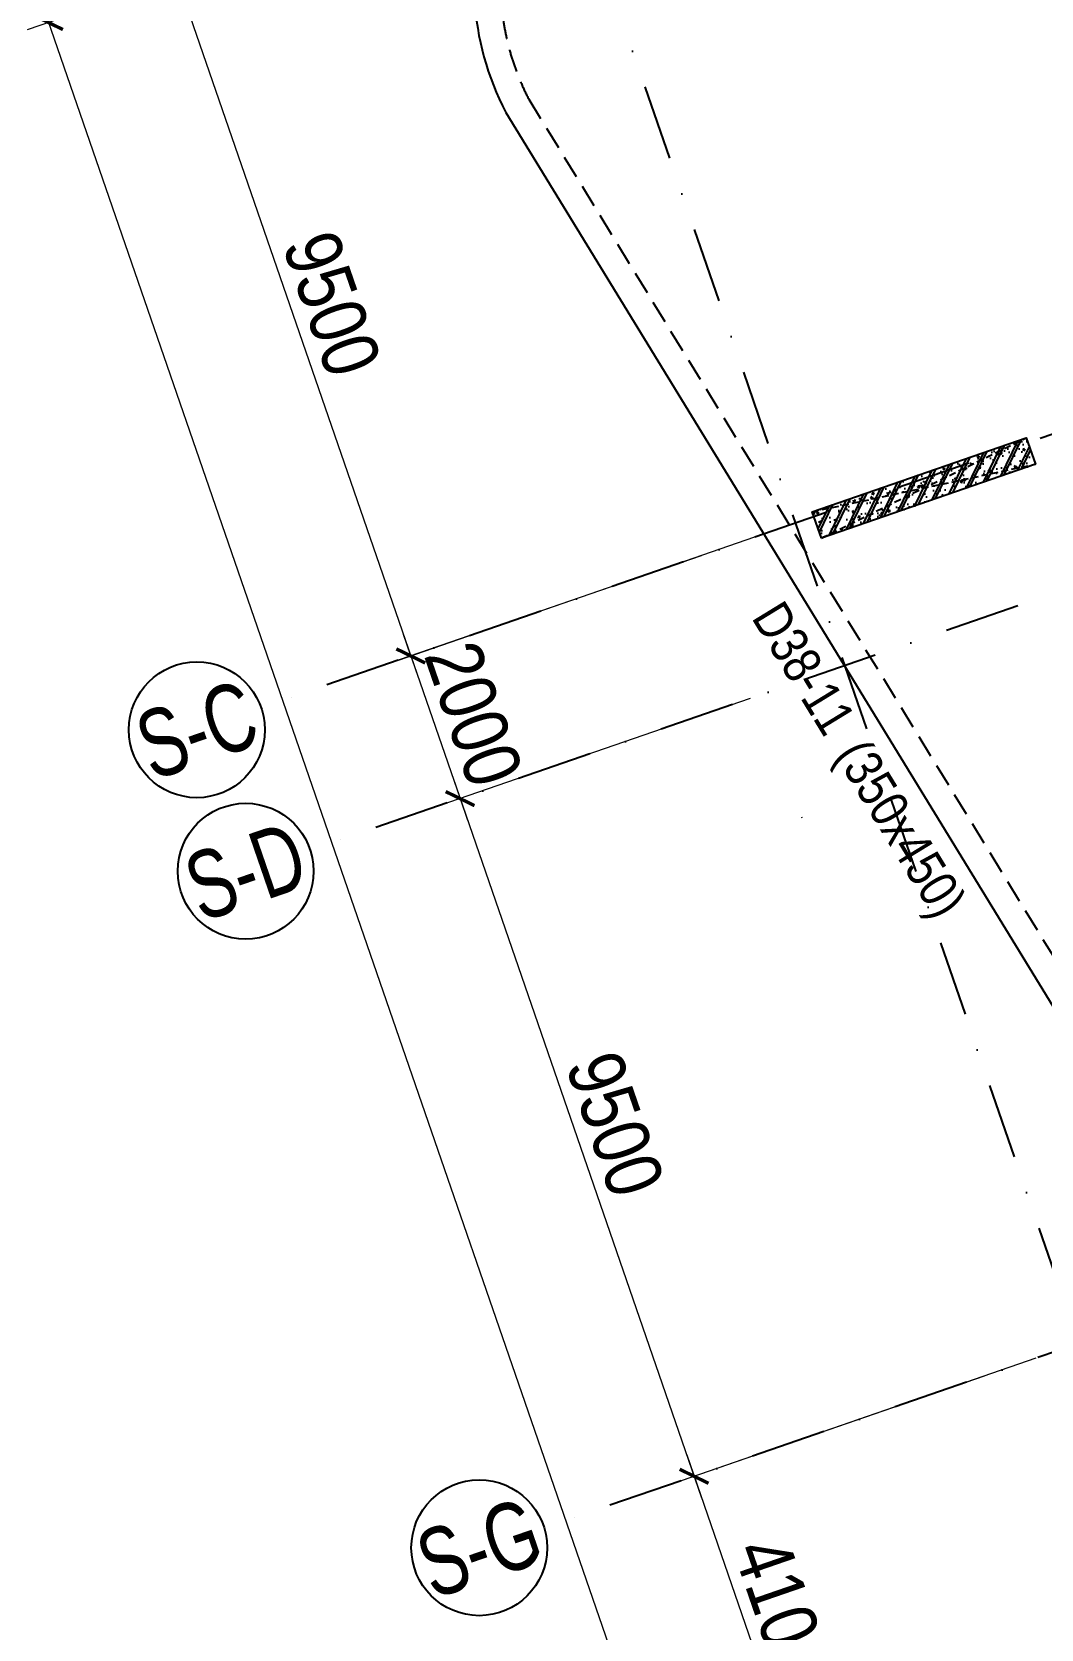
# Model space of a CAD drawing. Header units: millimetres. Extents: x -159515 to 1327256, y -225156 to 138737.
# Drawn here: x 806370 to 819743, y -21122 to 41 of the extents above; entities that cross this region are included whole.
import ezdxf
from ezdxf.enums import TextEntityAlignment as Align

# ---------------------------------------------------------------- set-up
doc = ezdxf.new("R2010")
doc.units = ezdxf.units.MM
doc.header["$MEASUREMENT"] = 0
doc.linetypes.add('DASHDOT', pattern=[1, 0.5, -0.25, 0, -0.25])
doc.linetypes.add('DASHED', pattern=[4.5, 3, -1.5])
for name, color, linetype in [('ccu11-Khuat', 9, 'DASHED'), ('ccu12-Text', 31, 'Continuous'), ('KT-Luoi truc South Tower', 8, 'DASHDOT'), ('ST_MBDV Cot vach 220805$0$AUDIT_I_220805193045-1', 50, 'Continuous'), ('ST_MBDV Cot vach 220805$0$AUDIT_I_220805193045-5', 6, 'Continuous')]:
    doc.layers.add(name, color=color, linetype=linetype)
doc.layers.add('ccu12-Tencaukien', color=9, linetype='Continuous', lineweight=15)
doc.layers.add('KT-Kich thuoc', color=159, linetype='Continuous', lineweight=18)
doc.styles.add('Arial Narrow', font='ARIALN.TTF')
doc.styles.add('ST_MBDV Cot vach 220805$0$HBA-Text', font='GOTHIC.TTF')
doc.dimstyles.new('CCU_1-300', dxfattribs={"dimscale": 300, "dimtxt": 2.5, "dimasz": 1, "dimexe": 1, "dimexo": 2, "dimgap": 0.5, "dimtad": 1, "dimdec": 0, "dimdsep": 46, "dimtxsty": 'Arial Narrow', "dimblk": 'ARCHTICK', "dimcen": -1, "dimdle": 1, "dimclrd": 256, "dimclre": 256, "dimclrt": 3, "dimadec": 0, "dimazin": 2, "dimtfac": 0.1, "dimtdec": 0, "dimtix": 1, "dimtmove": 2, "dimatfit": 1, "dimfxl": 1, "dimtvp": 0.833333, "dimtolj": 1, "dimtzin": 12, "dimarcsym": 0})

# ---------------------------------------------------------------- blocks, each defined once
blk = doc.blocks.new('_ArchTick')
at = {"color": 0, "const_width": 0.15}
blk.add_lwpolyline([(-0.5, -0.5), (0.5, 0.5)], dxfattribs=at)
blk = doc.blocks.new('*D422')
at = {"layer": 'Defpoints', "color": 0, "transparency": 16777216}
for p in [(-107244, 41911, 0), (-103322, 33214, 0), (-108556, 31407)]:
    blk.add_point(p, dxfattribs=at)
at = {"layer": 'KT-Kich thuoc', "lineweight": -2, "transparency": 16777216}
for p, q in [((-107811, 41715), (-111940, 40289)), ((-111755, 40671), (-108459, 31124)), ((-103889, 33019), (-108840, 31309))]:
    blk.add_line(p, q, dxfattribs=at)
at = {"layer": 'KT-Kich thuoc', "lineweight": -2, "transparency": 16777216, "xscale": 300, "yscale": 300, "zscale": 300}
for p, rotation in [((-111657, 40387), 109.0471379637702), ((-108556, 31407), 289.0471379637702)]:
    blk.add_blockref('_ArchTick', p, dxfattribs=dict(at, rotation=rotation))
at = {"layer": 'KT-Kich thuoc', "color": 3, "transparency": 16777216, "insert": (-109603, 36071), "char_height": 750, "attachment_point": 5, "rotation": 289.0471, "style": 'Arial Narrow'}
blk.add_mtext('\\A1;9500', dxfattribs=at)
blk = doc.blocks.new('*D423')
at = {"layer": 'Defpoints', "color": 0, "transparency": 16777216}
for p in [(-103491, 31041, 0), (-99707, 22296), (-104803, 20537)]:
    blk.add_point(p, dxfattribs=at)
at = {"layer": 'KT-Kich thuoc', "lineweight": -2, "transparency": 16777216}
for p, q in [((-104058, 30845), (-108187, 29419)), ((-108002, 29801), (-104706, 20253)), ((-100274, 22101), (-105087, 20439))]:
    blk.add_line(p, q, dxfattribs=at)
at = {"layer": 'KT-Kich thuoc', "lineweight": -2, "transparency": 16777216, "xscale": 300, "yscale": 300, "zscale": 300}
for p, rotation in [((-107904, 29517), 109.0471379637702), ((-104803, 20537), 289.0471379637702)]:
    blk.add_blockref('_ArchTick', p, dxfattribs=dict(at, rotation=rotation))
at = {"layer": 'KT-Kich thuoc', "color": 3, "transparency": 16777216, "insert": (-105850, 25201), "char_height": 750, "attachment_point": 5, "rotation": 289.0471, "style": 'Arial Narrow'}
blk.add_mtext('\\A1;9500', dxfattribs=at)
blk = doc.blocks.new('*D424')
at = {"layer": 'Defpoints', "color": 0, "transparency": 16777216}
for p in [(-104143, 32931, 0), (-103491, 31041, 0), (-107904, 29517)]:
    blk.add_point(p, dxfattribs=at)
at = {"layer": 'KT-Kich thuoc', "lineweight": -2, "transparency": 16777216}
for p, q in [((-104711, 32735), (-108840, 31310)), ((-108557, 31407), (-108654, 31691)), ((-108557, 31407), (-107904, 29517)), ((-104058, 30845), (-108187, 29419)), ((-107904, 29517), (-107806, 29233))]:
    blk.add_line(p, q, dxfattribs=at)
at = {"layer": 'KT-Kich thuoc', "lineweight": -2, "transparency": 16777216, "xscale": 300, "yscale": 300, "zscale": 300}
for p, rotation in [((-108557, 31407), 289.0471379637702), ((-107904, 29517), 109.0471379637702)]:
    blk.add_blockref('_ArchTick', p, dxfattribs=dict(at, rotation=rotation))
at = {"layer": 'KT-Kich thuoc', "color": 3, "transparency": 16777216, "insert": (-107726, 30636), "char_height": 750, "attachment_point": 5, "rotation": 289.0471, "style": 'Arial Narrow'}
blk.add_mtext('\\A1;2000', dxfattribs=at)
blk = doc.blocks.new('ST_MBDV Cot vach 220805$0$GRID-SYM-flat-103')
at = {"layer": 'ST_MBDV Cot vach 220805$0$AUDIT_I_220805193045-1'}
blk.add_circle((0, 0, 0), 900, dxfattribs=at)
at = {"layer": 'ST_MBDV Cot vach 220805$0$AUDIT_I_220805193045-1', "style": 'ST_MBDV Cot vach 220805$0$HBA-Text'}
blk.add_attdef('GRID', text='', height=900, rotation=19.0471, dxfattribs=at).set_placement((0, 0, 0), align=Align.MIDDLE_CENTER)
blk = doc.blocks.new('*D430')
at = {"layer": 'Defpoints', "color": 0, "transparency": 16777216}
for p in [(-110864, 40661, 0), (-91942, -3636), (-97678, -5616)]:
    blk.add_point(p, dxfattribs=at)
at = {"layer": 'KT-Kich thuoc', "lineweight": -2, "transparency": 16777216}
for p, q in [((-111431, 40465), (-113642, 39702)), ((-113456, 40083), (-97581, -5900)), ((-92509, -3831), (-97962, -5714))]:
    blk.add_line(p, q, dxfattribs=at)
at = {"layer": 'KT-Kich thuoc', "lineweight": -2, "transparency": 16777216, "xscale": 300, "yscale": 300, "zscale": 300}
for p, rotation in [((-113358, 39800), 109.0471379637702), ((-97678, -5616), 289.0471379637702)]:
    blk.add_blockref('_ArchTick', p, dxfattribs=dict(at, rotation=rotation))
at = {"layer": 'KT-Kich thuoc', "color": 3, "transparency": 16777216, "insert": (-105015, 17266), "char_height": 750, "attachment_point": 5, "rotation": 289.0471, "style": 'Arial Narrow'}
blk.add_mtext('\\A1;48047', dxfattribs=at)
blk = doc.blocks.new('*D431')
at = {"layer": 'Defpoints', "color": 0, "transparency": 16777216}
for p in [(-100390, 22061, 0), (-99052, 18185, 0), (-103465, 16661)]:
    blk.add_point(p, dxfattribs=at)
at = {"layer": 'KT-Kich thuoc', "lineweight": -2, "transparency": 16777216}
for p, q in [((-100958, 21865), (-105087, 20439)), ((-104901, 20820), (-103368, 16378)), ((-99620, 17989), (-103749, 16563))]:
    blk.add_line(p, q, dxfattribs=at)
at = {"layer": 'KT-Kich thuoc', "lineweight": -2, "transparency": 16777216, "xscale": 300, "yscale": 300, "zscale": 300}
for p, rotation in [((-104803, 20537), 109.0471379637702), ((-103465, 16661), 289.0471379637702)]:
    blk.add_blockref('_ArchTick', p, dxfattribs=dict(at, rotation=rotation))
at = {"layer": 'KT-Kich thuoc', "color": 3, "transparency": 16777216, "insert": (-103631, 18773), "char_height": 750, "attachment_point": 5, "rotation": 289.0471, "style": 'Arial Narrow'}
blk.add_mtext('\\A1;4100', dxfattribs=at)
blk = doc.blocks.new('*U192')
at = {"layer": 'ccu12-Tencaukien', "color": 8, "ltscale": 10000}
blk.add_line((361, -155), (354, -155), dxfattribs=at)
at = {"layer": 'ccu12-Text', "color": 2, "style": 'Arial Narrow', "width": 0.8}
blk.add_attdef('SH', text='', height=300, dxfattribs=at).set_placement((276, 6), align=Align.BOTTOM_RIGHT)
at = {"layer": 'ccu12-Text', "color": 31, "style": 'Arial Narrow', "width": 0.8}
for tag, p in [('(', (508, -75)), ('KT', (633, -75)), (')', (963, -75))]:
    blk.add_attdef(tag, text='', height=250, dxfattribs=at).set_placement(p, align=Align.BOTTOM_LEFT)
blk = doc.blocks.new('*U216')
h = blk.add_hatch()
h.set_pattern_fill('VATLIEU04', color=250, scale=40, style=0, pattern_type=2)
h.set_pattern_definition([(50, (-580, 3050), (286.904, -25.101), [30, -330]), (355, (-580, 3050), (-55.5, 300.877), [24, -264]), (100.451, (-556.1, 3047.9), (231.404, 275.776), [25.496, -280.457]), (46.184, (-580, 3130), (426.896, -66.208), [45, -495]), (96.636, (-544.43, 3124.5), (373.865, 389.647), [38.244, -420.685]), (351.184, (-580, 3130), (373.865, 389.65), [36, -396]), (21, (-540, 3110), (238.763, -161.048), [30, -330]), (326, (-540, 3110), (97.326, 290.06), [24, -264]), (71.451, (-520.1, 3096.58), (336.09, 129.012), [25.496, -280.457]), (37.5, (-580, 3050), (4.864, 133.1575), [0, -260.8, 0, -268, 0, -265]), (7.5, (-580, 3050), (105.228, 157.7647), [0, -152.8, 0, -254.8, 0, -101]), (327.5, (-669.2, 3050), (213.529, -9.022), [0, -100, 0, -312, 0, -414]), (317.5, (-709.2, 3050), (233.274, 40.042), [0, -130, 0, -207.2, 0, -294]), (45, (-580, 3050), (-120.208, 120.208), []), (45, (-580, 3099), (-120.208, 120.208), [])])
h.paths.add_polyline_path([(-475, -475), (-105, -475), (-105, 2525), (-475, 2525)])
at = {"color": 6, "ltscale": 0.25}
blk.add_lwpolyline([(-475, -475), (-105, -475), (-105, 2525), (-475, 2525)], close=True, dxfattribs=at)
at = {"layer": 'Defpoints', "linetype": 'ByBlock', "ltscale": 30}
for p, q in [((-105, -475), (-475, 2525)), ((-475, -475), (-105, 2525))]:
    blk.add_line(p, q, dxfattribs=at)
blk = doc.blocks.new('MBCV-T38')
at = {"layer": 'ST_MBDV Cot vach 220805$0$AUDIT_I_220805193045-5', "linetype": 'ByBlock', "extrusion": (-1.72044e-08, -5.9383e-09, 1), "xscale": -1, "rotation": 289.0507796949594}
blk.add_blockref('*U216', (-58312, 4380, 0), dxfattribs=at)
blk = doc.blocks.new('mbkc-t38')
at = {"elevation": 0}
blk.add_lwpolyline([(-26286, 27544), (-26287, 27544), (-28875, 34908, 0.338337), (-32749, 36444), (-62185, 26289, 0.459457), (-64225, 21139), (-55456, 6813, 0.279689), (-50490, 5781), (-27772, 13619, 0.204279), (-27706, 13740), (-27482, 14770, -0.275412), (-26755, 15571), (-22342, 17089, -0.414195), (-21181, 16524), (-12852, -7567, 0.319754), (-8032, -11000), (37106, -11000, 0.36531), (42072, -6689, 0.102434), (42063, -5068), (39621, 6403, 0.132611), (38155, 9202, 0.066499), (37024, 10116, 0.137615), (34943, 10700), (9300, 10700)], format="xyb", dxfattribs=at)
at = {"layer": 'ccu11-Khuat', "ltscale": 100, "elevation": 0}
blk.add_lwpolyline([(-64022, 24492), (-63805, 24567, 0.263916), (-63920, 21312), (-55183, 7037, 0.122661), (-53253, 5994, 0.090333)], format="xyb", dxfattribs=at)
at = {"layer": 'ccu11-Khuat'}
blk.add_blockref('MBCV-T38', (-1437, 11722, 0), dxfattribs=at)
blk = doc.blocks.new('Asix South Tower')
at = {"layer": 'KT-Luoi truc South Tower', "ltscale": 2000}
for p, q in [((-108719, 48400.9), (-90553.7, -4214.3)), ((-67132.6, 45709), (-110541.5, 30722.1)), ((-66479.9, 43818.5), (-109888.9, 28831.6)), ((-63379.6, 34838.6), (-106788.6, 19851.7))]:
    blk.add_line(p, q, dxfattribs=at)
at = {"layer": 'KT-Kich thuoc'}
ref = blk.add_blockref('ST_MBDV Cot vach 220805$0$GRID-SYM-flat-103', (-111392.3, 30428.4, 0), dxfattribs=at)
ref.add_attrib('GRID', 'S-C', dxfattribs={"layer": 'ST_MBDV Cot vach 220805$0$AUDIT_I_220805193045-1', "height": 900, "rotation": 19, "style": 'ST_MBDV Cot vach 220805$0$HBA-Text', "width": 0.75}).set_placement((-111392.3, 30428.4, 0), align=Align.MIDDLE_CENTER)
ref = blk.add_blockref('ST_MBDV Cot vach 220805$0$GRID-SYM-flat-103', (-110745.1, 28554.5, 0), dxfattribs=at)
ref.add_attrib('GRID', 'S-D', dxfattribs={"layer": 'ST_MBDV Cot vach 220805$0$AUDIT_I_220805193045-1', "height": 900, "rotation": 19, "style": 'ST_MBDV Cot vach 220805$0$HBA-Text', "width": 0.75}).set_placement((-110745.1, 28554.5, 0), align=Align.MIDDLE_CENTER)
ref = blk.add_blockref('ST_MBDV Cot vach 220805$0$GRID-SYM-flat-103', (-107650.1, 19589.9, 0), dxfattribs=at)
ref.add_attrib('GRID', 'S-G', dxfattribs={"layer": 'ST_MBDV Cot vach 220805$0$AUDIT_I_220805193045-1', "height": 900, "rotation": 19, "style": 'ST_MBDV Cot vach 220805$0$HBA-Text', "width": 0.75}).set_placement((-107650.1, 19589.9, 0), align=Align.MIDDLE_CENTER)
for base, p1, p2, picture, middle in [((-108556.5, 31407.3), (-107243.8, 41910.9, 0), (-103322.2, 33214.4, 0), '*D422', (-109602.9, 36071.2)), ((-97678.5, -5616.2), (-110863.9, 40661.1, 0), (-91942.1, -3635.7), '*D430', (-105014.6, 17265.8)), ((-107903.8, 29516.9), (-104143.5, 32931, 0), (-103490.8, 31040.5, 0), '*D424', (-107726.4, 30636.1)), ((-104803.5, 20536.9), (-103490.8, 31040.5, 0), (-99707.3, 22296.4), '*D423', (-105849.9, 25200.8)), ((-103465.5, 16661.4), (-100390.5, 22060.5, 0), (-99052.4, 18185, 0), '*D431', (-103630.7, 18773.1))]:
    dim = blk.add_linear_dim(base=base, p1=p1, p2=p2, angle=109.04714, dimstyle='CCU_1-300', dxfattribs=at)
    dim.commit()
    dim.dimension.update_dxf_attribs({"geometry": picture, "text_midpoint": middle})

msp = doc.modelspace()

# ---------------------------------------------------------------- block references
msp.add_blockref('mbkc-t38', (876875.3, -22163.9, 0))
at = {"layer": 'ccu12-Tencaukien', "extrusion": (-6.06715e-07, -8.85836e-07, 1)}
ref = msp.add_blockref('*U192', (816728.3, -9681, -0.5), dxfattribs=dict(at, xscale=1.815893337873053, yscale=1.815893337873053, zscale=1.815893337873053, rotation=281.0064109375518))
ref.add_attrib('KT', '(350x450)', dxfattribs={"color": 31, "extrusion": (-6.06715e-07, -8.85836e-07, 1), "height": 500, "rotation": 301.46948, "style": 'Arial Narrow'}).set_placement((816875.3, -9621.4, -0.5), align=Align.BOTTOM_LEFT)
ref.add_attrib('SH', 'D38-11', dxfattribs={"color": 2, "extrusion": (-6.06715e-07, -8.85836e-07, 1), "height": 500, "rotation": 301.46948, "style": 'Arial Narrow'}).set_placement((816749.7, -9399.3, -0.5), align=Align.BOTTOM_RIGHT)
at = {"layer": 'KT-Kich thuoc'}
msp.add_blockref('Asix South Tower', (919947.9, -39634.4), dxfattribs=at)

doc.saveas('drawing.dxf')
